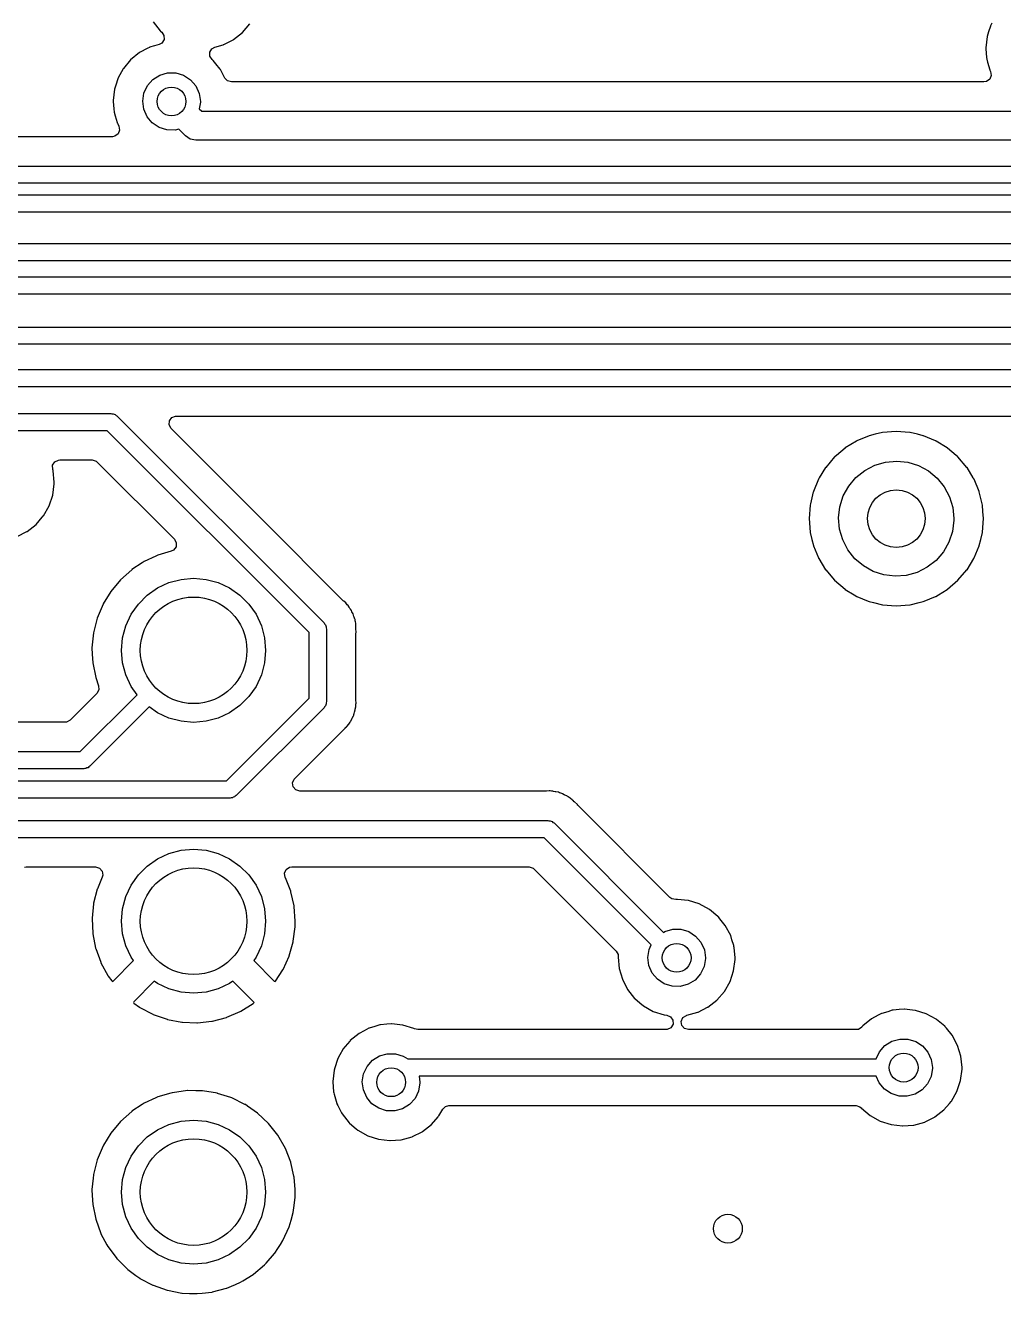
# Model space of a CAD drawing. Extents: x 123 to 292, y -246 to -33.
# Drawn here: x 207.01 to 223.99, y -105.78 to -83.77 of the extents above; entities that cross this region are included whole.
import ezdxf

# ---------------------------------------------------------------- set-up
doc = ezdxf.new("R2010")
doc.units = 0
doc.layers.add('BLACK', color=7, linetype='CONTINUOUS')

msp = doc.modelspace()

# ---------------------------------------------------------------- linework, layer by layer
at = {"layer": 'BLACK', "linetype": 'CONTINUOUS'}
for p, q in [((209.232, -83.7086), (209.354, -83.8636)), ((210.782, -83.8935), (210.911, -83.7437)), ((223.755, -83.7823), (223.724, -83.8811)), ((223.757, -83.7764), (223.755, -83.7823)), ((223.755, -83.7823), (223.755, -83.7823)), ((223.782, -83.7316), (223.757, -83.7764)), ((209.354, -83.8636), (209.359, -83.8675)), ((209.359, -83.8675), (209.359, -83.8675)), ((209.359, -83.8675), (209.38, -83.8854)), ((209.38, -83.8854), (209.419, -83.9448)), ((209.42, -84.0158), (209.382, -84.0759)), ((209.419, -83.9448), (209.42, -84.0158)), ((210.455, -84.1016), (210.621, -84.018)), ((210.621, -84.018), (210.626, -84.0152)), ((210.621, -84.018), (210.621, -84.018)), ((210.626, -84.0152), (210.782, -83.8935)), ((223.697, -83.9649), (223.675, -84.1615)), ((223.724, -83.8811), (223.697, -83.9649)), ((208.995, -84.242), (208.841, -84.366)), ((209.138, -84.1676), (208.995, -84.242)), ((209.165, -84.1533), (209.138, -84.1676)), ((209.17, -84.1504), (209.165, -84.1533)), ((209.165, -84.1533), (209.165, -84.1533)), ((209.256, -84.1253), (209.17, -84.1504)), ((209.334, -84.1022), (209.256, -84.1253)), ((209.382, -84.0759), (209.334, -84.1022)), ((210.214, -84.2345), (210.251, -84.1739)), ((210.215, -84.3055), (210.214, -84.2345)), ((210.251, -84.1739), (210.301, -84.1458)), ((210.301, -84.1458), (210.444, -84.1061)), ((210.444, -84.1061), (210.45, -84.1044)), ((210.444, -84.1061), (210.444, -84.1061)), ((210.45, -84.1044), (210.455, -84.1016)), ((210.455, -84.1016), (210.455, -84.1016)), ((223.675, -84.1615), (223.676, -84.1739)), ((223.676, -84.1739), (223.689, -84.3245)), ((208.841, -84.366), (208.714, -84.5175)), ((210.255, -84.3643), (210.215, -84.3055)), ((210.269, -84.3759), (210.255, -84.3643)), ((210.273, -84.3807), (210.269, -84.3759)), ((210.317, -84.4344), (210.273, -84.3807)), ((210.273, -84.3807), (210.273, -84.3807)), ((210.394, -84.5292), (210.317, -84.4344)), ((223.689, -84.3245), (223.692, -84.3585)), ((223.692, -84.3585), (223.706, -84.4098)), ((223.706, -84.4098), (223.744, -84.542)), ((208.617, -84.6967), (208.582, -84.8056)), ((208.619, -84.6908), (208.617, -84.6967)), ((208.617, -84.6967), (208.617, -84.6967)), ((208.652, -84.6299), (208.619, -84.6908)), ((208.711, -84.5229), (208.652, -84.6299)), ((208.714, -84.5175), (208.711, -84.5229)), ((208.711, -84.5229), (208.711, -84.5229)), ((209.132, -84.8155), (209.226, -84.7092)), ((209.226, -84.7092), (209.346, -84.6336)), ((209.346, -84.6336), (209.482, -84.5946)), ((209.482, -84.5946), (209.624, -84.5955)), ((209.624, -84.5955), (209.76, -84.6361)), ((209.76, -84.6361), (209.879, -84.7132)), ((209.879, -84.7132), (209.971, -84.8206)), ((210.397, -84.5346), (210.394, -84.5292)), ((210.477, -84.6852), (210.397, -84.5346)), ((210.52, -84.732), (210.477, -84.6852)), ((223.743, -84.704), (223.685, -84.7451)), ((223.77, -84.6381), (223.743, -84.704)), ((223.744, -84.542), (223.746, -84.5486)), ((223.746, -84.5486), (223.756, -84.5684)), ((223.756, -84.5684), (223.77, -84.6381)), ((208.559, -84.8793), (208.537, -85.0759)), ((208.582, -84.8056), (208.559, -84.8793)), ((209.05, -85.0839), (209.072, -84.9438)), ((209.072, -84.9438), (209.132, -84.8155)), ((209.971, -84.8206), (210.03, -84.9497)), ((210.588, -84.752), (210.52, -84.732)), ((223.644, -84.752), (210.588, -84.752)), ((223.685, -84.7451), (223.644, -84.752)), ((208.537, -85.0759), (208.538, -85.0898)), ((208.538, -85.0898), (208.549, -85.2171)), ((209.068, -85.2245), (209.05, -85.0839)), ((210.03, -84.9497), (210.05, -85.09)), ((210.05, -85.1022), (210.031, -85.217)), ((210.05, -85.09), (210.05, -85.1022)), ((208.549, -85.2171), (208.553, -85.2729)), ((208.553, -85.2729), (208.573, -85.3404)), ((208.573, -85.3404), (208.605, -85.4536)), ((209.126, -85.3542), (209.068, -85.2245)), ((209.217, -85.4627), (209.126, -85.3542)), ((210.031, -85.217), (210.074, -85.2605)), ((210.074, -85.2605), (231.557, -85.2605)), ((208.605, -85.4536), (208.608, -85.463)), ((208.608, -85.463), (208.611, -85.4685)), ((208.611, -85.4685), (208.636, -85.5179)), ((208.649, -85.5876), (208.623, -85.6535)), ((208.636, -85.5179), (208.649, -85.5876)), ((209.335, -85.5413), (209.217, -85.4627)), ((209.47, -85.5836), (209.335, -85.5413)), ((209.612, -85.5862), (209.47, -85.5836)), ((209.675, -85.5689), (209.612, -85.5862)), ((209.794, -85.6873), (209.675, -85.5689)), ((208.524, -85.7015), (188.412, -85.7015)), ((208.565, -85.6946), (208.524, -85.7015)), ((208.623, -85.6535), (208.565, -85.6946)), ((209.875, -85.7415), (209.794, -85.6873)), ((209.97, -85.7605), (209.875, -85.7415)), ((209.971, -85.7605), (209.97, -85.7605)), ((231.777, -85.7605), (209.971, -85.7605)), ((188.149, -86.21), (247.207, -86.21)), ((247.269, -86.51), (188.087, -86.51)), ((187.095, -86.7095), (247.414, -86.7095)), ((247.476, -87.0095), (187.054, -87.0095)), ((180.786, -87.5562), (247.562, -87.5562)), ((247.625, -87.8562), (180.848, -87.8562)), ((184.664, -88.1339), (248.344, -88.1339)), ((248.446, -88.4339), (184.727, -88.4339)), ((185.09, -89.004), (226.843, -89.004)), ((226.905, -89.304), (185.152, -89.304)), ((185.369, -89.7406), (226.894, -89.7406)), ((226.895, -90.0406), (185.431, -90.0406)), ((185.826, -90.5026), (208.498, -90.5026)), ((208.498, -90.5026), (208.517, -90.5077)), ((208.517, -90.5077), (208.537, -90.5077)), ((208.537, -90.5077), (208.554, -90.5176)), ((208.554, -90.5176), (208.573, -90.5227)), ((208.573, -90.5227), (208.587, -90.5367)), ((208.587, -90.5367), (208.604, -90.5465)), ((208.604, -90.5465), (212.196, -94.1384)), ((209.507, -90.7019), (209.512, -90.6311)), ((209.512, -90.6311), (209.555, -90.5742)), ((209.555, -90.5742), (209.621, -90.5494)), ((209.621, -90.5494), (209.63, -90.5491)), ((209.63, -90.5491), (226.544, -90.5491)), ((208.436, -90.8026), (185.889, -90.8026)), ((211.94, -94.3066), (208.436, -90.8026)), ((209.541, -90.7642), (209.507, -90.7019)), ((211.106, -92.329), (209.541, -90.7642)), ((221.758, -90.8654), (221.655, -90.8899)), ((221.881, -90.8356), (221.758, -90.8654)), ((221.886, -90.8345), (221.881, -90.8356)), ((221.881, -90.8356), (221.881, -90.8356)), ((222.123, -90.8158), (221.886, -90.8345)), ((222.36, -90.8345), (222.123, -90.8158)), ((222.365, -90.8356), (222.36, -90.8345)), ((222.488, -90.8654), (222.365, -90.8356)), ((222.365, -90.8356), (222.365, -90.8356)), ((222.591, -90.8899), (222.488, -90.8654)), ((221.234, -91.1048), (221.085, -91.2316)), ((221.238, -91.1022), (221.234, -91.1048)), ((221.432, -90.9833), (221.238, -91.1022)), ((221.238, -91.1022), (221.238, -91.1022)), ((221.436, -90.9808), (221.432, -90.9833)), ((221.441, -90.9789), (221.436, -90.9808)), ((221.651, -90.8918), (221.441, -90.9789)), ((221.441, -90.9789), (221.441, -90.9789)), ((221.655, -90.8899), (221.651, -90.8918)), ((221.651, -90.8918), (221.651, -90.8918)), ((222.595, -90.8918), (222.591, -90.8899)), ((222.805, -90.9789), (222.595, -90.8918)), ((222.595, -90.8918), (222.595, -90.8918)), ((222.81, -90.9808), (222.805, -90.9789)), ((222.805, -90.9789), (222.805, -90.9789)), ((222.814, -90.9833), (222.81, -90.9808)), ((223.008, -91.1022), (222.814, -90.9833)), ((223.012, -91.1048), (223.008, -91.1022)), ((223.008, -91.1022), (223.008, -91.1022)), ((223.161, -91.2316), (223.012, -91.1048)), ((207.526, -91.3425), (207.591, -91.3125)), ((207.591, -91.3125), (207.61, -91.3111)), ((207.61, -91.3111), (208.173, -91.3111)), ((208.173, -91.3111), (208.241, -91.3311)), ((221.053, -91.259), (220.899, -91.4396)), ((221.064, -91.2499), (221.053, -91.259)), ((221.085, -91.2316), (221.064, -91.2499)), ((223.182, -91.2499), (223.161, -91.2316)), ((223.193, -91.259), (223.182, -91.2499)), ((223.347, -91.4396), (223.193, -91.259)), ((207.488, -91.4025), (207.526, -91.3425)), ((207.489, -91.4735), (207.488, -91.4025)), ((207.494, -91.4913), (207.489, -91.4735)), ((207.496, -91.4972), (207.494, -91.4913)), ((207.494, -91.4913), (207.494, -91.4913)), ((207.515, -91.694), (207.496, -91.4972)), ((208.241, -91.3311), (208.262, -91.348)), ((208.262, -91.348), (209.599, -92.6851)), ((220.896, -91.4438), (220.787, -91.6213)), ((220.899, -91.4396), (220.896, -91.4438)), ((220.896, -91.4438), (220.896, -91.4438)), ((221.423, -91.6145), (221.575, -91.4922)), ((221.575, -91.4922), (221.748, -91.4018)), ((221.748, -91.4018), (221.936, -91.3467)), ((221.936, -91.3467), (222.13, -91.329)), ((222.13, -91.329), (222.324, -91.3494)), ((222.324, -91.3494), (222.511, -91.4071)), ((222.511, -91.4071), (222.682, -91.5)), ((222.682, -91.5), (222.833, -91.6244)), ((223.35, -91.4438), (223.347, -91.4396)), ((223.459, -91.6213), (223.35, -91.4438)), ((223.35, -91.4438), (223.35, -91.4438)), ((207.49, -91.9185), (207.515, -91.7223)), ((207.515, -91.7223), (207.515, -91.694)), ((220.773, -91.6466), (220.686, -91.8568)), ((220.775, -91.642), (220.773, -91.6466)), ((220.773, -91.6466), (220.773, -91.6466)), ((220.787, -91.6213), (220.775, -91.642)), ((221.204, -91.9351), (221.298, -91.764)), ((221.298, -91.764), (221.423, -91.6145)), ((222.833, -91.6244), (222.956, -91.7756)), ((223.471, -91.642), (223.459, -91.6213)), ((223.473, -91.6466), (223.471, -91.642)), ((223.56, -91.8568), (223.473, -91.6466)), ((223.473, -91.6466), (223.473, -91.6466)), ((207.428, -92.1062), (207.49, -91.9185)), ((220.683, -91.8662), (220.634, -92.0709)), ((220.684, -91.8614), (220.683, -91.8662)), ((220.686, -91.8568), (220.684, -91.8614)), ((221.145, -92.1211), (221.204, -91.9351)), ((222.956, -91.7756), (223.048, -91.9479)), ((223.048, -91.9479), (223.104, -92.1348)), ((223.562, -91.8614), (223.56, -91.8568)), ((223.563, -91.8662), (223.562, -91.8614)), ((223.612, -92.0709), (223.563, -91.8662)), ((207.33, -92.2781), (207.428, -92.1062)), ((220.628, -92.0923), (220.61, -92.329)), ((220.634, -92.0709), (220.628, -92.0923)), ((221.123, -92.315), (221.145, -92.1211)), ((223.104, -92.1348), (223.123, -92.329)), ((223.618, -92.0923), (223.612, -92.0709)), ((223.626, -92.202), (223.618, -92.0923)), ((223.636, -92.329), (223.626, -92.202)), ((207.201, -92.4279), (207.306, -92.3058)), ((207.306, -92.3058), (207.326, -92.2828)), ((207.326, -92.2828), (207.33, -92.2781)), ((207.326, -92.2828), (207.326, -92.2828)), ((212.529, -93.7527), (211.106, -92.329)), ((220.61, -92.329), (220.628, -92.5657)), ((221.139, -92.5095), (221.123, -92.315)), ((223.123, -92.3569), (223.098, -92.5505)), ((223.123, -92.329), (223.123, -92.3569)), ((223.618, -92.5657), (223.636, -92.329)), ((206.874, -92.636), (207.039, -92.5524)), ((207.039, -92.5524), (207.045, -92.5496)), ((207.039, -92.5524), (207.039, -92.5524)), ((207.045, -92.5496), (207.201, -92.4279)), ((220.628, -92.5657), (220.63, -92.5705)), ((220.63, -92.5705), (220.63, -92.5705)), ((220.63, -92.5705), (220.658, -92.6897)), ((221.193, -92.6971), (221.139, -92.5095)), ((223.098, -92.5505), (223.037, -92.7357)), ((223.588, -92.6897), (223.616, -92.5705)), ((223.616, -92.5705), (223.618, -92.5657)), ((223.616, -92.5705), (223.616, -92.5705)), ((209.628, -92.8182), (209.586, -92.8751)), ((209.599, -92.6851), (209.633, -92.7474)), ((209.633, -92.7474), (209.628, -92.8182)), ((220.658, -92.6897), (220.684, -92.7966)), ((220.684, -92.7966), (220.686, -92.8012)), ((220.686, -92.8012), (220.686, -92.8012)), ((220.686, -92.8012), (220.772, -93.0087)), ((221.282, -92.8707), (221.193, -92.6971)), ((223.037, -92.7357), (222.94, -92.9054)), ((223.474, -93.0087), (223.56, -92.8012)), ((223.56, -92.8012), (223.562, -92.7966)), ((223.56, -92.8012), (223.56, -92.8012)), ((223.562, -92.7966), (223.588, -92.6897)), ((209.078, -93.0717), (209.042, -93.0956)), ((209.275, -92.981), (209.078, -93.0717)), ((209.311, -92.9642), (209.275, -92.981)), ((209.315, -92.9622), (209.311, -92.9642)), ((209.311, -92.9642), (209.311, -92.9642)), ((209.546, -92.8952), (209.315, -92.9622)), ((209.586, -92.8751), (209.546, -92.8952)), ((220.772, -93.0087), (220.775, -93.016)), ((220.775, -93.016), (220.777, -93.0202)), ((220.777, -93.0202), (220.896, -93.2142)), ((221.404, -93.0237), (221.282, -92.8707)), ((221.552, -93.1501), (221.404, -93.0237)), ((222.813, -93.0532), (222.659, -93.1733)), ((222.94, -92.9054), (222.813, -93.0532)), ((223.35, -93.2142), (223.469, -93.0202)), ((223.469, -93.0202), (223.471, -93.016)), ((223.471, -93.016), (223.474, -93.0087)), ((208.859, -93.215), (208.664, -93.389)), ((208.863, -93.2124), (208.859, -93.215)), ((209.042, -93.0956), (208.863, -93.2124)), ((208.863, -93.2124), (208.863, -93.2124)), ((220.896, -93.2142), (220.896, -93.2142)), ((220.896, -93.2142), (220.899, -93.2184)), ((220.899, -93.2184), (221.053, -93.399)), ((221.723, -93.2454), (221.552, -93.1501)), ((221.908, -93.3057), (221.723, -93.2454)), ((222.102, -93.3288), (221.908, -93.3057)), ((222.485, -93.2613), (222.297, -93.3138)), ((222.659, -93.1733), (222.485, -93.2613)), ((223.193, -93.399), (223.347, -93.2184)), ((223.347, -93.2184), (223.35, -93.2142)), ((223.35, -93.2142), (223.35, -93.2142)), ((208.664, -93.389), (208.497, -93.59)), ((209.308, -93.5315), (209.505, -93.4394)), ((209.505, -93.4394), (209.716, -93.383)), ((209.716, -93.383), (209.933, -93.364)), ((209.933, -93.364), (210.15, -93.383)), ((210.15, -93.383), (210.361, -93.4394)), ((210.361, -93.4394), (210.558, -93.5315)), ((221.053, -93.399), (221.234, -93.5532)), ((222.297, -93.3138), (222.102, -93.3288)), ((223.012, -93.5532), (223.193, -93.399)), ((208.495, -93.594), (208.364, -93.8093)), ((208.497, -93.59), (208.495, -93.594)), ((208.975, -93.8105), (209.13, -93.6564)), ((209.13, -93.6564), (209.308, -93.5315)), ((210.558, -93.5315), (210.736, -93.6564)), ((210.736, -93.6564), (210.891, -93.8105)), ((221.234, -93.5532), (221.238, -93.5558)), ((221.238, -93.5558), (221.238, -93.5558)), ((221.238, -93.5558), (221.392, -93.6502)), ((221.392, -93.6502), (221.436, -93.6772)), ((221.436, -93.6772), (221.441, -93.6791)), ((221.441, -93.6791), (221.441, -93.6791)), ((221.441, -93.6791), (221.637, -93.7607)), ((222.609, -93.7607), (222.805, -93.6791)), ((222.805, -93.6791), (222.81, -93.6772)), ((222.805, -93.6791), (222.805, -93.6791)), ((222.81, -93.6772), (222.854, -93.6502)), ((222.854, -93.6502), (223.008, -93.5558)), ((223.008, -93.5558), (223.012, -93.5532)), ((223.008, -93.5558), (223.008, -93.5558)), ((208.362, -93.8134), (208.261, -94.0545)), ((208.364, -93.8093), (208.362, -93.8134)), ((208.85, -93.989), (208.975, -93.8105)), ((210.891, -93.8105), (211.016, -93.989)), ((212.538, -93.7607), (212.529, -93.7527)), ((212.574, -93.7901), (212.538, -93.7607)), ((212.586, -93.8075), (212.574, -93.7901)), ((212.599, -93.8225), (212.586, -93.8075)), ((212.614, -93.8377), (212.599, -93.8225)), ((212.63, -93.8645), (212.614, -93.8377)), ((212.638, -93.8774), (212.63, -93.8645)), ((212.644, -93.8873), (212.638, -93.8774)), ((212.652, -93.8978), (212.644, -93.8873)), ((212.672, -93.9247), (212.652, -93.8978)), ((212.68, -93.9447), (212.672, -93.9247)), ((212.688, -93.9624), (212.68, -93.9447)), ((212.699, -93.9809), (212.688, -93.9624)), ((221.637, -93.7607), (221.655, -93.7681)), ((221.655, -93.7681), (221.726, -93.7851)), ((221.726, -93.7851), (221.881, -93.8224)), ((221.881, -93.8224), (221.881, -93.8224)), ((221.881, -93.8224), (221.886, -93.8235)), ((221.886, -93.8235), (222.123, -93.8422)), ((222.123, -93.8422), (222.36, -93.8235)), ((222.36, -93.8235), (222.365, -93.8224)), ((222.365, -93.8224), (222.52, -93.7851)), ((222.365, -93.8224), (222.365, -93.8224)), ((222.52, -93.7851), (222.591, -93.7681)), ((222.591, -93.7681), (222.609, -93.7607)), ((208.261, -94.0545), (208.196, -94.3078)), ((208.702, -94.3969), (208.758, -94.1865)), ((208.758, -94.1865), (208.85, -93.989)), ((211.016, -93.989), (211.108, -94.1865)), ((211.108, -94.1865), (211.164, -94.3969)), ((212.196, -94.1384), (212.206, -94.1555)), ((212.206, -94.1555), (212.22, -94.1695)), ((212.22, -94.1695), (212.225, -94.1885)), ((212.712, -94.0252), (212.699, -93.9809)), ((212.716, -94.0365), (212.712, -94.0252)), ((212.73, -94.072), (212.716, -94.0365)), ((212.733, -94.0794), (212.73, -94.072)), ((212.73, -94.072), (212.73, -94.072)), ((212.734, -94.0873), (212.733, -94.0794)), ((212.736, -94.1007), (212.734, -94.0873)), ((212.734, -94.0873), (212.734, -94.0873)), ((212.74, -94.1201), (212.736, -94.1007)), ((212.746, -94.1406), (212.74, -94.1201)), ((212.746, -94.1569), (212.746, -94.1406)), ((212.747, -94.1868), (212.746, -94.1569)), ((212.748, -94.1986), (212.747, -94.1868)), ((208.191, -94.3646), (208.17, -94.5678)), ((208.196, -94.3124), (208.191, -94.3646)), ((208.196, -94.3078), (208.196, -94.3124)), ((208.196, -94.3124), (208.196, -94.3124)), ((208.683, -94.614), (208.702, -94.3969)), ((211.164, -94.3969), (211.183, -94.614)), ((211.94, -95.4419), (211.94, -94.3066)), ((212.225, -94.1885), (212.235, -94.2057)), ((212.235, -94.2057), (212.235, -94.2254)), ((212.235, -94.2254), (212.24, -94.2445)), ((212.24, -94.2445), (212.24, -95.504)), ((212.748, -94.203), (212.748, -94.1986)), ((212.748, -94.2321), (212.748, -94.203)), ((212.749, -94.2361), (212.748, -94.2321)), ((212.748, -94.3265), (212.749, -94.3147)), ((212.748, -95.467), (212.748, -94.3265)), ((212.751, -94.3069), (212.749, -94.2361)), ((212.749, -94.3147), (212.751, -94.3069)), ((212.749, -94.3147), (212.749, -94.3147)), ((208.17, -94.5678), (208.17, -94.5725)), ((208.17, -94.5725), (208.17, -94.5725)), ((208.17, -94.5725), (208.176, -94.683)), ((208.702, -94.8311), (208.683, -94.614)), ((211.183, -94.614), (211.164, -94.8311)), ((208.176, -94.683), (208.183, -94.8289)), ((208.183, -94.8289), (208.234, -95.0853)), ((208.758, -95.0415), (208.702, -94.8311)), ((211.164, -94.8311), (211.108, -95.0415)), ((208.85, -95.239), (208.758, -95.0415)), ((211.108, -95.0415), (211.016, -95.239)), ((208.234, -95.0853), (208.285, -95.2284)), ((208.285, -95.2284), (208.289, -95.2993)), ((208.952, -95.3833), (208.85, -95.239)), ((211.016, -95.239), (210.891, -95.4175)), ((208.256, -95.3601), (207.791, -95.8246)), ((207.965, -96.37), (208.952, -95.3833)), ((208.289, -95.2993), (208.256, -95.3601)), ((210.504, -96.878), (211.94, -95.4419)), ((210.891, -95.4175), (210.736, -95.5716)), ((212.24, -95.504), (212.235, -95.5231)), ((212.749, -95.4789), (212.748, -95.467)), ((212.753, -95.5248), (212.749, -95.4789)), ((209.164, -95.5955), (208.133, -96.6261)), ((209.308, -95.6965), (209.164, -95.5955)), ((209.505, -95.7886), (209.308, -95.6965)), ((210.558, -95.6965), (210.361, -95.7886)), ((210.736, -95.5716), (210.558, -95.6965)), ((212.196, -95.6101), (210.672, -97.1341)), ((212.206, -95.593), (212.196, -95.6101)), ((212.22, -95.579), (212.206, -95.593)), ((212.225, -95.5599), (212.22, -95.579)), ((212.235, -95.5428), (212.225, -95.5599)), ((212.235, -95.5231), (212.235, -95.5428)), ((212.71, -95.7373), (212.712, -95.7276)), ((212.712, -95.7276), (212.719, -95.7089)), ((212.719, -95.7089), (212.727, -95.6892)), ((212.727, -95.6892), (212.735, -95.6436)), ((212.735, -95.6436), (212.737, -95.6319)), ((212.737, -95.6319), (212.747, -95.5949)), ((212.747, -95.5949), (212.748, -95.5872)), ((212.747, -95.5949), (212.747, -95.5949)), ((212.748, -95.5657), (212.75, -95.546)), ((212.748, -95.5872), (212.748, -95.5657)), ((212.75, -95.546), (212.752, -95.5327)), ((212.752, -95.5327), (212.753, -95.5248)), ((207.702, -95.8615), (206.622, -95.8615)), ((207.729, -95.8586), (207.702, -95.8615)), ((207.791, -95.8246), (207.729, -95.8586)), ((209.716, -95.845), (209.505, -95.7886)), ((209.933, -95.864), (209.716, -95.845)), ((210.15, -95.845), (209.933, -95.864)), ((210.361, -95.7886), (210.15, -95.845)), ((212.564, -95.9609), (212.585, -95.9403)), ((212.585, -95.9403), (212.588, -95.9368)), ((212.588, -95.9368), (212.595, -95.9278)), ((212.595, -95.9278), (212.622, -95.8999)), ((212.622, -95.8999), (212.627, -95.8941)), ((212.627, -95.8941), (212.637, -95.8753)), ((212.637, -95.8753), (212.648, -95.8588)), ((212.648, -95.8588), (212.656, -95.8481)), ((212.656, -95.8481), (212.661, -95.8419)), ((212.656, -95.8481), (212.656, -95.8481)), ((212.661, -95.8419), (212.68, -95.7995)), ((212.68, -95.7995), (212.685, -95.7888)), ((212.685, -95.7888), (212.707, -95.7483)), ((212.707, -95.7483), (212.71, -95.7373)), ((211.684, -96.8409), (212.498, -96.0276)), ((212.498, -96.0276), (212.506, -96.0197)), ((212.506, -96.0197), (212.513, -96.0154)), ((212.506, -96.0197), (212.506, -96.0197)), ((212.513, -96.0154), (212.562, -95.9637)), ((212.562, -95.9637), (212.564, -95.9609)), ((204.272, -96.37), (207.965, -96.37)), ((208.027, -96.67), (204.334, -96.67)), ((208.046, -96.6649), (208.027, -96.67)), ((208.066, -96.6649), (208.046, -96.6649)), ((208.083, -96.655), (208.066, -96.6649)), ((208.102, -96.6499), (208.083, -96.655)), ((208.116, -96.6359), (208.102, -96.6499)), ((208.133, -96.6261), (208.116, -96.6359)), ((204.47, -96.878), (210.504, -96.878)), ((211.649, -96.9121), (211.678, -96.8475)), ((211.659, -96.9823), (211.649, -96.9121)), ((211.705, -97.036), (211.659, -96.9823)), ((211.678, -96.8475), (211.684, -96.8409)), ((211.773, -97.056), (211.705, -97.036)), ((210.566, -97.178), (204.532, -97.178)), ((210.585, -97.1729), (210.566, -97.178)), ((210.605, -97.1729), (210.585, -97.1729)), ((210.622, -97.163), (210.605, -97.1729)), ((210.641, -97.1579), (210.622, -97.163)), ((210.655, -97.1439), (210.641, -97.1579)), ((210.672, -97.1341), (210.655, -97.1439)), ((216.041, -97.056), (211.773, -97.056)), ((216.053, -97.0554), (216.041, -97.056)), ((216.099, -97.0511), (216.053, -97.0554)), ((216.107, -97.0523), (216.099, -97.0511)), ((216.121, -97.0544), (216.107, -97.0523)), ((216.14, -97.056), (216.121, -97.0544)), ((216.162, -97.056), (216.14, -97.056)), ((216.178, -97.0603), (216.162, -97.056)), ((216.206, -97.0675), (216.178, -97.0603)), ((216.218, -97.0699), (216.206, -97.0675)), ((216.264, -97.0771), (216.218, -97.0699)), ((216.283, -97.0856), (216.264, -97.0771)), ((216.302, -97.092), (216.283, -97.0856)), ((216.323, -97.0974), (216.302, -97.092)), ((216.33, -97.1012), (216.323, -97.0974)), ((216.363, -97.1196), (216.33, -97.1012)), ((216.33, -97.1012), (216.33, -97.1012)), ((216.374, -97.1248), (216.363, -97.1196)), ((216.409, -97.14), (216.374, -97.1248)), ((216.416, -97.1432), (216.409, -97.14)), ((216.409, -97.14), (216.409, -97.14)), ((216.423, -97.148), (216.416, -97.1432)), ((216.433, -97.1563), (216.423, -97.148)), ((216.45, -97.1672), (216.433, -97.1563)), ((216.462, -97.1737), (216.45, -97.1672)), ((216.469, -97.1775), (216.462, -97.1737)), ((216.474, -97.1829), (216.469, -97.1775)), ((216.502, -97.2091), (216.474, -97.1829)), ((216.511, -97.2168), (216.502, -97.2091)), ((216.515, -97.2196), (216.511, -97.2168)), ((216.535, -97.2401), (216.515, -97.2196)), ((216.538, -97.2429), (216.535, -97.2401)), ((216.59, -97.2914), (216.538, -97.2429)), ((216.594, -97.2981), (216.59, -97.2914)), ((216.602, -97.3069), (216.594, -97.2981)), ((216.594, -97.2981), (216.594, -97.2981)), ((218.197, -98.9013), (216.602, -97.3069)), ((206.703, -97.5645), (216.078, -97.5645)), ((216.078, -97.5645), (216.098, -97.5696)), ((216.098, -97.5696), (216.117, -97.5696)), ((216.117, -97.5696), (216.134, -97.5795)), ((216.134, -97.5795), (216.153, -97.5846)), ((216.153, -97.5846), (216.167, -97.5985)), ((216.167, -97.5985), (216.185, -97.6084)), ((216.185, -97.6084), (218.084, -99.5081)), ((216.016, -97.8645), (206.765, -97.8645)), ((217.873, -99.7213), (216.016, -97.8645)), ((209.308, -98.2315), (209.505, -98.1394)), ((209.505, -98.1394), (209.716, -98.083)), ((209.716, -98.083), (209.933, -98.064)), ((209.933, -98.064), (210.15, -98.083)), ((210.15, -98.083), (210.361, -98.1394)), ((210.361, -98.1394), (210.558, -98.2315)), ((208.975, -98.5105), (209.13, -98.3564)), ((209.13, -98.3564), (209.308, -98.2315)), ((210.558, -98.2315), (210.736, -98.3564)), ((210.736, -98.3564), (210.891, -98.5105)), ((207.001, -98.3759), (207.027, -98.373)), ((207.027, -98.373), (208.232, -98.373)), ((208.232, -98.373), (208.3, -98.393)), ((208.348, -98.5477), (208.263, -98.7503)), ((208.3, -98.393), (208.346, -98.4466)), ((208.346, -98.4466), (208.356, -98.5169)), ((208.356, -98.5169), (208.348, -98.5477)), ((208.85, -98.689), (208.975, -98.5105)), ((210.891, -98.5105), (211.016, -98.689)), ((211.512, -98.4831), (211.54, -98.4181)), ((211.523, -98.5532), (211.512, -98.4831)), ((211.526, -98.5594), (211.523, -98.5532)), ((211.617, -98.7942), (211.526, -98.5594)), ((211.54, -98.4181), (211.599, -98.3787)), ((211.599, -98.3787), (211.637, -98.373)), ((211.637, -98.373), (215.754, -98.373)), ((215.754, -98.373), (215.822, -98.393)), ((215.822, -98.393), (215.843, -98.4099)), ((215.843, -98.4099), (217.264, -99.8309)), ((208.26, -98.7591), (208.198, -99.0033)), ((208.263, -98.7503), (208.26, -98.7591)), ((208.758, -98.8865), (208.85, -98.689)), ((211.016, -98.689), (211.108, -98.8865)), ((211.62, -98.8031), (211.617, -98.7942)), ((211.676, -99.0489), (211.62, -98.8031)), ((208.196, -99.0125), (208.171, -99.2632)), ((208.198, -99.0033), (208.196, -99.0125)), ((208.702, -99.0969), (208.758, -98.8865)), ((211.108, -98.8865), (211.164, -99.0969)), ((218.227, -98.924), (218.197, -98.9013)), ((218.297, -98.9377), (218.227, -98.924)), ((218.32, -98.9356), (218.297, -98.9377)), ((218.326, -98.9363), (218.32, -98.9356)), ((218.511, -98.9557), (218.326, -98.9363)), ((218.326, -98.9363), (218.326, -98.9363)), ((218.517, -98.9563), (218.511, -98.9557)), ((218.511, -98.9557), (218.511, -98.9557)), ((218.706, -99.0148), (218.517, -98.9563)), ((218.88, -99.1089), (218.706, -99.0148)), ((208.683, -99.314), (208.702, -99.0969)), ((211.164, -99.0969), (211.183, -99.314)), ((211.677, -99.0581), (211.676, -99.0489)), ((211.696, -99.3109), (211.677, -99.0581)), ((218.884, -99.1128), (218.88, -99.1089)), ((219.027, -99.231), (218.884, -99.1128)), ((218.884, -99.1128), (218.884, -99.1128)), ((219.032, -99.2349), (219.027, -99.231)), ((219.036, -99.2397), (219.032, -99.2349)), ((219.063, -99.2725), (219.036, -99.2397)), ((219.036, -99.2397), (219.036, -99.2397)), ((208.171, -99.2632), (208.171, -99.2725)), ((208.171, -99.2725), (208.183, -99.5242)), ((208.702, -99.5311), (208.683, -99.314)), ((211.183, -99.314), (211.164, -99.5311)), ((211.661, -99.6608), (211.693, -99.4094)), ((211.693, -99.4094), (211.694, -99.4031)), ((211.694, -99.4031), (211.696, -99.3172)), ((211.696, -99.3172), (211.696, -99.3109)), ((218.109, -99.4926), (218.245, -99.4536)), ((218.245, -99.4536), (218.387, -99.4545)), ((218.387, -99.4545), (218.523, -99.4951)), ((219.157, -99.3882), (219.063, -99.2725)), ((219.25, -99.5628), (219.157, -99.3882)), ((208.183, -99.5242), (208.184, -99.5334)), ((208.184, -99.5334), (208.233, -99.7805)), ((208.758, -99.7415), (208.702, -99.5311)), ((211.164, -99.5311), (211.108, -99.7415)), ((211.591, -99.9125), (211.659, -99.67)), ((211.659, -99.67), (211.661, -99.6608)), ((218.084, -99.5081), (218.109, -99.4926)), ((218.523, -99.4951), (218.642, -99.5722)), ((218.642, -99.5722), (218.734, -99.6796)), ((218.734, -99.6796), (218.793, -99.8087)), ((219.272, -99.637), (219.25, -99.5628)), ((219.302, -99.7346), (219.272, -99.637)), ((208.233, -99.7805), (208.236, -99.7895)), ((208.236, -99.7895), (208.321, -100.027)), ((208.85, -99.939), (208.758, -99.7415)), ((211.108, -99.7415), (211.016, -99.939)), ((217.264, -99.8309), (217.298, -99.8933)), ((217.298, -99.8933), (217.299, -99.9225)), ((217.813, -99.9429), (217.835, -99.8028)), ((217.835, -99.8028), (217.873, -99.7213)), ((218.793, -99.8087), (218.813, -99.949)), ((219.307, -99.7522), (219.302, -99.7346)), ((219.309, -99.7729), (219.307, -99.7522)), ((219.326, -99.949), (219.309, -99.7729)), ((208.321, -100.027), (208.325, -100.035)), ((208.325, -100.035), (208.444, -100.257)), ((208.536, -100.352), (208.891, -99.9968)), ((208.891, -99.9968), (208.85, -99.939)), ((211.016, -99.939), (210.975, -99.9968)), ((210.975, -99.9968), (211.333, -100.355)), ((211.484, -100.151), (211.588, -99.9212)), ((211.588, -99.9212), (211.591, -99.9125)), ((217.299, -99.9225), (217.3, -99.9226)), ((217.3, -99.9226), (217.3, -99.9287)), ((217.3, -99.9287), (217.3, -99.9349)), ((217.3, -99.9349), (217.316, -100.132)), ((217.831, -100.083), (217.813, -99.9429)), ((217.889, -100.213), (217.831, -100.083)), ((218.789, -100.101), (218.728, -100.229)), ((218.813, -99.9612), (218.789, -100.101)), ((218.813, -99.949), (218.813, -99.9612)), ((219.301, -100.174), (219.326, -99.9773)), ((219.326, -99.9773), (219.326, -99.949)), ((208.444, -100.257), (208.449, -100.265)), ((208.449, -100.265), (208.512, -100.35)), ((211.354, -100.355), (211.48, -100.159)), ((211.48, -100.159), (211.484, -100.151)), ((217.316, -100.132), (217.371, -100.322)), ((217.371, -100.322), (217.461, -100.498)), ((217.98, -100.322), (217.889, -100.213)), ((218.098, -100.4), (217.98, -100.322)), ((218.632, -100.334), (218.512, -100.408)), ((218.728, -100.229), (218.632, -100.334)), ((219.239, -100.361), (219.301, -100.174)), ((208.512, -100.35), (208.524, -100.358)), ((208.524, -100.358), (208.536, -100.352)), ((209.25, -100.356), (208.895, -100.711)), ((209.308, -100.397), (209.25, -100.356)), ((209.505, -100.489), (209.308, -100.397)), ((209.716, -100.545), (209.505, -100.489)), ((209.933, -100.564), (209.716, -100.545)), ((210.15, -100.545), (209.933, -100.564)), ((210.361, -100.489), (210.15, -100.545)), ((210.558, -100.397), (210.361, -100.489)), ((210.616, -100.356), (210.558, -100.397)), ((210.974, -100.715), (210.616, -100.356)), ((211.333, -100.355), (211.345, -100.361)), ((211.345, -100.361), (211.354, -100.355)), ((217.461, -100.498), (217.584, -100.653)), ((218.233, -100.443), (218.098, -100.4)), ((218.375, -100.445), (218.233, -100.443)), ((218.512, -100.408), (218.375, -100.445)), ((219.012, -100.683), (219.141, -100.533)), ((219.141, -100.533), (219.239, -100.361)), ((208.895, -100.711), (208.889, -100.723)), ((208.889, -100.723), (208.897, -100.735)), ((208.897, -100.735), (208.995, -100.806)), ((210.751, -100.875), (210.965, -100.743)), ((210.965, -100.743), (210.972, -100.738)), ((210.972, -100.738), (210.981, -100.725)), ((210.981, -100.725), (210.974, -100.715)), ((217.584, -100.653), (217.589, -100.657)), ((217.589, -100.657), (217.589, -100.657)), ((217.589, -100.657), (217.674, -100.73)), ((217.674, -100.73), (217.735, -100.781)), ((217.735, -100.781), (217.907, -100.878)), ((218.856, -100.805), (219.012, -100.683)), ((208.995, -100.806), (209.003, -100.811)), ((209.003, -100.811), (209.226, -100.929)), ((209.226, -100.929), (209.234, -100.932)), ((209.234, -100.932), (209.472, -101.015)), ((210.259, -101.046), (210.502, -100.982)), ((210.502, -100.982), (210.511, -100.979)), ((210.511, -100.979), (210.743, -100.88)), ((210.743, -100.88), (210.751, -100.875)), ((217.907, -100.878), (218.095, -100.939)), ((218.095, -100.939), (218.143, -100.944)), ((218.143, -100.944), (218.208, -100.972)), ((218.208, -100.972), (218.248, -101.031)), ((218.392, -101.052), (218.421, -100.987)), ((218.421, -100.987), (218.481, -100.949)), ((218.481, -100.949), (218.487, -100.947)), ((218.487, -100.947), (218.489, -100.947)), ((218.489, -100.947), (218.679, -100.894)), ((218.679, -100.894), (218.685, -100.891)), ((218.685, -100.891), (218.85, -100.807)), ((218.685, -100.891), (218.685, -100.891)), ((218.85, -100.807), (218.856, -100.805)), ((218.85, -100.807), (218.85, -100.807)), ((221.695, -101.006), (221.541, -101.13)), ((221.811, -100.945), (221.695, -101.006)), ((221.865, -100.917), (221.811, -100.945)), ((221.87, -100.914), (221.865, -100.917)), ((221.865, -100.917), (221.865, -100.917)), ((221.974, -100.884), (221.87, -100.914)), ((222.054, -100.86), (221.974, -100.884)), ((222.06, -100.859), (222.054, -100.86)), ((222.054, -100.86), (222.054, -100.86)), ((222.066, -100.858), (222.06, -100.859)), ((222.175, -100.848), (222.066, -100.858)), ((222.066, -100.858), (222.066, -100.858)), ((222.257, -100.841), (222.175, -100.848)), ((222.263, -100.841), (222.257, -100.841)), ((222.448, -100.861), (222.263, -100.841)), ((222.263, -100.841), (222.263, -100.841)), ((222.454, -100.861), (222.448, -100.861)), ((222.448, -100.861), (222.448, -100.861)), ((222.643, -100.92), (222.454, -100.861)), ((222.817, -101.014), (222.643, -100.92)), ((209.472, -101.015), (209.481, -101.018)), ((209.481, -101.018), (209.729, -101.065)), ((209.729, -101.065), (209.738, -101.066)), ((209.738, -101.066), (209.99, -101.076)), ((209.99, -101.076), (209.999, -101.075)), ((209.999, -101.075), (210.25, -101.048)), ((210.25, -101.048), (210.259, -101.046)), ((212.893, -101.214), (212.805, -101.26)), ((212.975, -101.171), (212.893, -101.214)), ((212.98, -101.168), (212.975, -101.171)), ((212.975, -101.171), (212.975, -101.171)), ((213.077, -101.14), (212.98, -101.168)), ((213.164, -101.114), (213.077, -101.14)), ((213.17, -101.113), (213.164, -101.114)), ((213.164, -101.114), (213.164, -101.114)), ((213.176, -101.112), (213.17, -101.113)), ((213.285, -101.102), (213.176, -101.112)), ((213.176, -101.112), (213.176, -101.112)), ((213.367, -101.095), (213.285, -101.102)), ((213.373, -101.095), (213.367, -101.095)), ((213.558, -101.115), (213.373, -101.095)), ((213.373, -101.095), (213.373, -101.095)), ((213.564, -101.115), (213.558, -101.115)), ((213.558, -101.115), (213.558, -101.115)), ((213.753, -101.174), (213.564, -101.115)), ((213.765, -101.18), (213.753, -101.174)), ((213.825, -101.195), (213.765, -101.18)), ((218.128, -101.195), (213.825, -101.195)), ((218.149, -101.194), (218.128, -101.195)), ((218.213, -101.163), (218.149, -101.194)), ((218.25, -101.102), (218.213, -101.163)), ((218.248, -101.031), (218.25, -101.102)), ((218.402, -101.122), (218.392, -101.052)), ((218.448, -101.175), (218.402, -101.122)), ((218.516, -101.195), (218.448, -101.175)), ((221.427, -101.195), (218.516, -101.195)), ((221.465, -101.19), (221.427, -101.195)), ((221.524, -101.15), (221.465, -101.19)), ((221.533, -101.14), (221.524, -101.15)), ((221.541, -101.13), (221.533, -101.14)), ((222.821, -101.018), (222.817, -101.014)), ((222.963, -101.135), (222.821, -101.018)), ((222.821, -101.018), (222.821, -101.018)), ((222.969, -101.14), (222.963, -101.135)), ((222.973, -101.145), (222.969, -101.14)), ((222.995, -101.171), (222.973, -101.145)), ((222.973, -101.145), (222.973, -101.145)), ((223.094, -101.293), (222.995, -101.171)), ((212.643, -101.394), (212.524, -101.535)), ((212.647, -101.389), (212.643, -101.394)), ((212.651, -101.384), (212.647, -101.389)), ((212.805, -101.26), (212.651, -101.384)), ((221.926, -101.473), (222.046, -101.398)), ((222.046, -101.398), (222.182, -101.359)), ((222.182, -101.359), (222.324, -101.359)), ((222.324, -101.359), (222.46, -101.4)), ((222.46, -101.4), (222.579, -101.477)), ((223.187, -101.468), (223.094, -101.293)), ((212.471, -101.632), (212.429, -101.709)), ((212.521, -101.541), (212.471, -101.632)), ((212.524, -101.535), (212.521, -101.541)), ((212.521, -101.541), (212.521, -101.541)), ((213.036, -101.727), (213.156, -101.652)), ((213.156, -101.652), (213.292, -101.613)), ((213.292, -101.613), (213.434, -101.613)), ((213.434, -101.613), (213.57, -101.654)), ((213.57, -101.654), (213.647, -101.704)), ((221.774, -101.704), (221.832, -101.579)), ((221.832, -101.579), (221.926, -101.473)), ((222.579, -101.477), (222.671, -101.585)), ((222.671, -101.585), (222.73, -101.714)), ((223.244, -101.657), (223.187, -101.468)), ((223.263, -101.854), (223.244, -101.657)), ((212.381, -101.858), (212.369, -101.897)), ((212.427, -101.715), (212.381, -101.858)), ((212.429, -101.709), (212.427, -101.715)), ((212.427, -101.715), (212.427, -101.715)), ((212.882, -101.962), (212.942, -101.833)), ((212.942, -101.833), (213.036, -101.727)), ((213.647, -101.704), (221.774, -101.704)), ((222.75, -101.866), (222.726, -102.006)), ((222.73, -101.714), (222.75, -101.854)), ((222.75, -101.854), (222.75, -101.866)), ((223.238, -102.079), (223.263, -101.882)), ((223.263, -101.882), (223.263, -101.854)), ((212.369, -101.897), (212.347, -102.094)), ((212.347, -102.094), (212.347, -102.1)), ((212.347, -102.1), (212.362, -102.272)), ((212.86, -102.102), (212.882, -101.962)), ((212.878, -102.242), (212.86, -102.102)), ((221.775, -102.004), (213.845, -102.004)), ((213.845, -102.004), (213.86, -102.108)), ((213.86, -102.108), (213.86, -102.12)), ((221.826, -102.118), (221.775, -102.004)), ((222.726, -102.006), (222.665, -102.134)), ((223.176, -102.266), (223.238, -102.079)), ((209.54, -102.297), (209.315, -102.362)), ((209.562, -102.29), (209.54, -102.297)), ((209.566, -102.289), (209.562, -102.29)), ((209.562, -102.29), (209.562, -102.29)), ((209.825, -102.254), (209.566, -102.289)), ((209.83, -102.254), (209.825, -102.254)), ((209.973, -102.256), (209.83, -102.254)), ((209.83, -102.254), (209.83, -102.254)), ((210.087, -102.257), (209.973, -102.256)), ((210.345, -102.299), (210.087, -102.257)), ((210.349, -102.301), (210.345, -102.299)), ((210.58, -102.375), (210.349, -102.301)), ((212.362, -102.272), (212.363, -102.291)), ((212.363, -102.291), (212.37, -102.314)), ((212.37, -102.314), (212.416, -102.474)), ((212.936, -102.372), (212.878, -102.242)), ((213.836, -102.26), (213.775, -102.388)), ((213.86, -102.12), (213.836, -102.26)), ((221.917, -102.227), (221.826, -102.118)), ((222.035, -102.305), (221.917, -102.227)), ((222.17, -102.348), (222.035, -102.305)), ((222.449, -102.313), (222.312, -102.35)), ((222.569, -102.239), (222.449, -102.313)), ((222.665, -102.134), (222.569, -102.239)), ((223.078, -102.438), (223.176, -102.266)), ((209.039, -102.497), (208.863, -102.612)), ((209.078, -102.472), (209.039, -102.497)), ((209.275, -102.381), (209.078, -102.472)), ((209.311, -102.364), (209.275, -102.381)), ((209.315, -102.362), (209.311, -102.364)), ((209.311, -102.364), (209.311, -102.364)), ((210.594, -102.379), (210.58, -102.375)), ((210.598, -102.381), (210.594, -102.379)), ((210.824, -102.493), (210.598, -102.381)), ((210.598, -102.381), (210.598, -102.381)), ((210.828, -102.495), (210.824, -102.493)), ((210.832, -102.497), (210.828, -102.495)), ((210.87, -102.523), (210.832, -102.497)), ((210.832, -102.497), (210.832, -102.497)), ((211.043, -102.644), (210.87, -102.523)), ((212.416, -102.474), (212.418, -102.481)), ((212.418, -102.481), (212.434, -102.512)), ((212.434, -102.512), (212.5, -102.641)), ((213.027, -102.481), (212.936, -102.372)), ((213.145, -102.559), (213.027, -102.481)), ((213.679, -102.493), (213.559, -102.567)), ((213.775, -102.388), (213.679, -102.493)), ((214.254, -102.576), (214.305, -102.527)), ((214.305, -102.527), (214.363, -102.512)), ((214.363, -102.512), (221.424, -102.512)), ((221.424, -102.512), (221.493, -102.533)), ((221.493, -102.533), (221.515, -102.551)), ((222.312, -102.35), (222.17, -102.348)), ((222.949, -102.588), (223.046, -102.475)), ((223.046, -102.475), (223.074, -102.443)), ((223.074, -102.443), (223.078, -102.438)), ((223.074, -102.443), (223.074, -102.443)), ((208.859, -102.615), (208.664, -102.789)), ((208.863, -102.612), (208.859, -102.615)), ((208.863, -102.612), (208.863, -102.612)), ((209.716, -102.783), (209.933, -102.764)), ((209.933, -102.764), (210.15, -102.783)), ((211.233, -102.823), (211.043, -102.644)), ((212.5, -102.641), (212.508, -102.657)), ((212.508, -102.657), (212.631, -102.812)), ((213.28, -102.602), (213.145, -102.559)), ((213.422, -102.604), (213.28, -102.602)), ((213.559, -102.567), (213.422, -102.604)), ((214.059, -102.842), (214.173, -102.71)), ((214.173, -102.71), (214.184, -102.697)), ((214.184, -102.697), (214.188, -102.692)), ((214.184, -102.697), (214.184, -102.697)), ((214.188, -102.692), (214.239, -102.603)), ((214.239, -102.603), (214.254, -102.576)), ((221.515, -102.551), (221.517, -102.553)), ((221.517, -102.553), (221.521, -102.558)), ((221.521, -102.558), (221.672, -102.686)), ((221.672, -102.686), (221.844, -102.783)), ((222.622, -102.796), (222.787, -102.712)), ((222.787, -102.712), (222.793, -102.71)), ((222.787, -102.712), (222.787, -102.712)), ((222.793, -102.71), (222.949, -102.588)), ((208.497, -102.99), (208.495, -102.994)), ((208.664, -102.789), (208.497, -102.99)), ((209.13, -103.056), (209.308, -102.931)), ((209.308, -102.931), (209.505, -102.839)), ((209.505, -102.839), (209.716, -102.783)), ((210.15, -102.783), (210.361, -102.839)), ((210.361, -102.839), (210.558, -102.931)), ((210.558, -102.931), (210.736, -103.056)), ((211.395, -103.028), (211.233, -102.823)), ((212.631, -102.812), (212.636, -102.816)), ((212.636, -102.816), (212.636, -102.816)), ((212.636, -102.816), (212.754, -102.917)), ((212.754, -102.917), (212.782, -102.94)), ((212.782, -102.94), (212.954, -103.037)), ((213.732, -103.05), (213.897, -102.966)), ((213.897, -102.966), (213.903, -102.964)), ((213.897, -102.966), (213.897, -102.966)), ((213.903, -102.964), (214.059, -102.842)), ((221.844, -102.783), (222.032, -102.844)), ((222.032, -102.844), (222.229, -102.867)), ((222.229, -102.867), (222.235, -102.867)), ((222.235, -102.867), (222.42, -102.852)), ((222.235, -102.867), (222.235, -102.867)), ((222.42, -102.852), (222.42, -102.852)), ((222.42, -102.852), (222.426, -102.852)), ((222.426, -102.852), (222.616, -102.799)), ((222.616, -102.799), (222.622, -102.796)), ((222.622, -102.796), (222.622, -102.796)), ((208.371, -103.198), (208.362, -103.213)), ((208.495, -102.994), (208.371, -103.198)), ((208.975, -103.211), (209.13, -103.056)), ((210.736, -103.056), (210.891, -103.211)), ((211.525, -103.255), (211.395, -103.028)), ((212.954, -103.037), (213.142, -103.098)), ((213.142, -103.098), (213.339, -103.121)), ((213.339, -103.121), (213.345, -103.121)), ((213.345, -103.121), (213.53, -103.106)), ((213.345, -103.121), (213.345, -103.121)), ((213.53, -103.106), (213.53, -103.106)), ((213.53, -103.106), (213.536, -103.106)), ((213.536, -103.106), (213.726, -103.053)), ((213.726, -103.053), (213.732, -103.05)), ((213.732, -103.05), (213.732, -103.05)), ((208.362, -103.213), (208.261, -103.454)), ((208.758, -103.586), (208.85, -103.389)), ((208.85, -103.389), (208.975, -103.211)), ((210.891, -103.211), (211.016, -103.389)), ((211.016, -103.389), (211.108, -103.586)), ((211.526, -103.259), (211.525, -103.255)), ((211.618, -103.494), (211.526, -103.259)), ((211.526, -103.259), (211.526, -103.259)), ((208.261, -103.454), (208.196, -103.708)), ((208.702, -103.797), (208.758, -103.586)), ((211.108, -103.586), (211.164, -103.797)), ((211.619, -103.498), (211.618, -103.494)), ((211.62, -103.503), (211.619, -103.498)), ((211.674, -103.74), (211.62, -103.503)), ((208.19, -103.775), (208.17, -103.968)), ((208.196, -103.712), (208.19, -103.775)), ((208.196, -103.708), (208.196, -103.712)), ((208.196, -103.712), (208.196, -103.712)), ((208.683, -104.014), (208.702, -103.797)), ((211.164, -103.797), (211.183, -104.014)), ((211.677, -103.753), (211.674, -103.74)), ((211.677, -103.758), (211.677, -103.753)), ((211.693, -103.963), (211.677, -103.758)), ((211.677, -103.758), (211.677, -103.758)), ((208.17, -103.968), (208.17, -103.973)), ((208.17, -103.973), (208.175, -104.075)), ((208.17, -103.973), (208.17, -103.973)), ((208.175, -104.075), (208.183, -104.229)), ((208.702, -104.231), (208.683, -104.014)), ((211.183, -104.014), (211.164, -104.231)), ((211.696, -104.014), (211.693, -103.963)), ((211.694, -104.098), (211.696, -104.017)), ((211.696, -104.017), (211.696, -104.014)), ((208.183, -104.229), (208.234, -104.485)), ((208.758, -104.442), (208.702, -104.231)), ((211.164, -104.231), (211.108, -104.442)), ((211.661, -104.366), (211.671, -104.288)), ((211.671, -104.288), (211.694, -104.109)), ((211.694, -104.106), (211.694, -104.098)), ((211.694, -104.109), (211.694, -104.106)), ((211.694, -104.109), (211.694, -104.109)), ((208.234, -104.485), (208.322, -104.731)), ((208.85, -104.639), (208.758, -104.442)), ((211.108, -104.442), (211.016, -104.639)), ((211.59, -104.617), (211.623, -104.5)), ((211.623, -104.5), (211.66, -104.37)), ((211.66, -104.37), (211.661, -104.366)), ((211.66, -104.37), (211.66, -104.37)), ((208.322, -104.731), (208.325, -104.737)), ((208.325, -104.737), (208.429, -104.93)), ((208.975, -104.817), (208.85, -104.639)), ((211.016, -104.639), (210.891, -104.817)), ((211.483, -104.855), (211.59, -104.617)), ((208.429, -104.93), (208.446, -104.961)), ((208.446, -104.961), (208.449, -104.965)), ((208.449, -104.965), (208.449, -104.965)), ((208.449, -104.965), (208.599, -105.167)), ((209.13, -104.972), (208.975, -104.817)), ((210.891, -104.817), (210.736, -104.972)), ((211.395, -104.992), (211.439, -104.923)), ((211.439, -104.923), (211.483, -104.855)), ((208.599, -105.167), (208.599, -105.167)), ((208.599, -105.167), (208.602, -105.171)), ((208.602, -105.171), (208.605, -105.174)), ((208.605, -105.174), (208.605, -105.174)), ((208.605, -105.174), (208.784, -105.352)), ((209.308, -105.097), (209.13, -104.972)), ((209.505, -105.189), (209.308, -105.097)), ((209.716, -105.245), (209.505, -105.189)), ((210.361, -105.189), (210.15, -105.245)), ((210.558, -105.097), (210.361, -105.189)), ((210.736, -104.972), (210.558, -105.097)), ((211.19, -105.248), (211.338, -105.079)), ((211.338, -105.079), (211.341, -105.075)), ((211.338, -105.079), (211.338, -105.079)), ((211.341, -105.075), (211.395, -104.992)), ((208.784, -105.352), (208.788, -105.355)), ((208.788, -105.355), (208.792, -105.358)), ((208.792, -105.358), (208.792, -105.358)), ((208.792, -105.358), (208.929, -105.459)), ((209.933, -105.264), (209.716, -105.245)), ((210.15, -105.245), (209.933, -105.264)), ((210.973, -105.438), (211.165, -105.275)), ((211.165, -105.275), (211.169, -105.272)), ((211.165, -105.275), (211.165, -105.275)), ((211.169, -105.272), (211.19, -105.248)), ((208.929, -105.459), (208.999, -105.509)), ((208.999, -105.509), (209.003, -105.512)), ((209.003, -105.512), (209.003, -105.512)), ((209.003, -105.512), (209.226, -105.629)), ((209.226, -105.629), (209.226, -105.629)), ((209.226, -105.629), (209.23, -105.631)), ((210.589, -105.646), (210.66, -105.616)), ((210.66, -105.616), (210.747, -105.578)), ((210.747, -105.578), (210.786, -105.554)), ((210.786, -105.554), (210.966, -105.443)), ((210.966, -105.443), (210.97, -105.441)), ((210.966, -105.443), (210.966, -105.443)), ((210.97, -105.441), (210.973, -105.438)), ((210.973, -105.438), (210.973, -105.438)), ((209.23, -105.631), (209.477, -105.717)), ((209.477, -105.717), (209.481, -105.718)), ((209.481, -105.718), (209.729, -105.765)), ((209.729, -105.765), (209.729, -105.765)), ((209.729, -105.765), (209.733, -105.766)), ((209.733, -105.766), (209.864, -105.771)), ((209.864, -105.771), (209.99, -105.776)), ((209.99, -105.776), (209.99, -105.776)), ((209.99, -105.776), (209.995, -105.776)), ((209.995, -105.776), (210.082, -105.767)), ((210.082, -105.767), (210.25, -105.748)), ((210.25, -105.748), (210.25, -105.748)), ((210.25, -105.748), (210.254, -105.748)), ((210.254, -105.748), (210.261, -105.746)), ((210.261, -105.746), (210.503, -105.683)), ((210.503, -105.683), (210.507, -105.681)), ((210.503, -105.683), (210.503, -105.683)), ((210.507, -105.681), (210.589, -105.646))]:
    msp.add_line(p, q, dxfattribs=at)
at = {"layer": 'BLACK'}
for centre, radius in [((209.55, -85.09), 0.25), ((222.123, -92.329), 0.5), ((209.933, -94.614), 0.925), ((209.933, -99.314), 0.925), ((218.313, -99.949), 0.25), ((222.25, -101.854), 0.25), ((213.36, -102.108), 0.25), ((209.933, -104.014), 0.925), ((219.202, -104.648), 0.25)]:
    msp.add_circle(centre, radius, dxfattribs=at)

doc.saveas('drawing.dxf')
